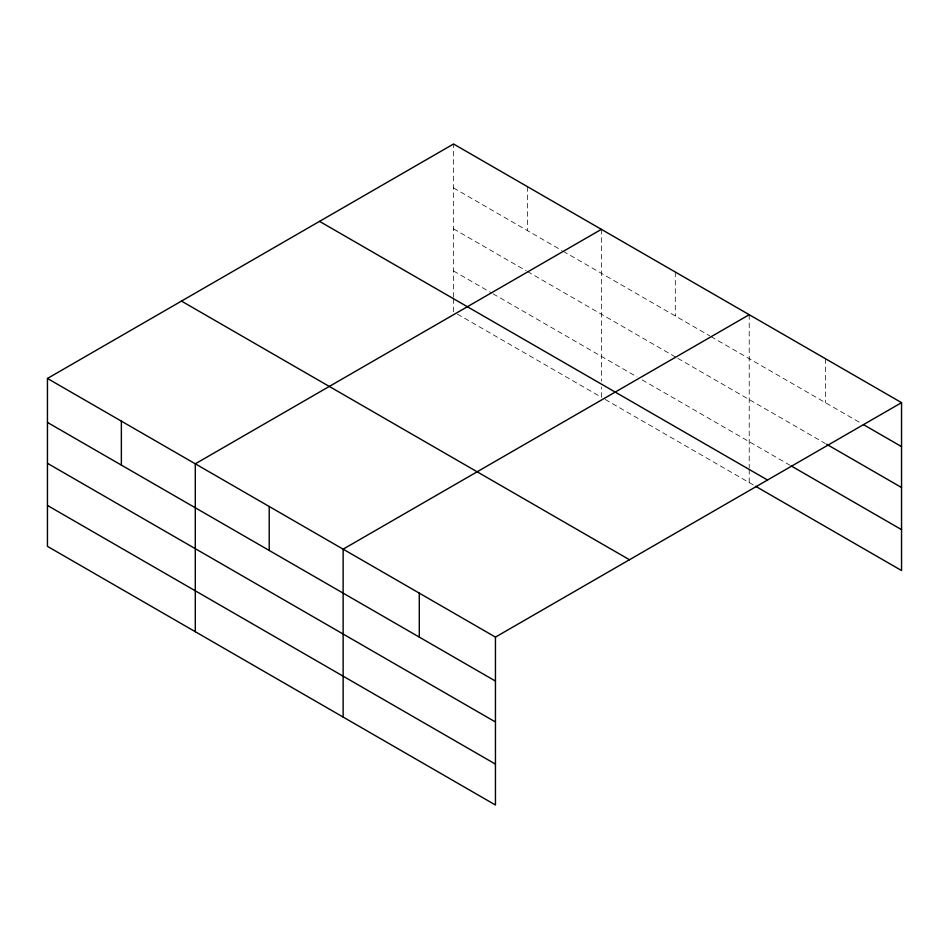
<?xml version="1.0" encoding="UTF-8"?>
<svg xmlns="http://www.w3.org/2000/svg" width="949" height="949" viewBox="0 0 949 949"><rect width="100%" height="100%" fill="white"/><g stroke="black" fill="none" stroke-linecap="round" stroke-linejoin="round"><path stroke-width="0.71" stroke-dasharray="4.75 3.56" d="M453.551 297.286L453.551 143.999M453.551 187.961L561.879 250.512M563.148 251.248L709.722 335.863M710.991 336.598L860.933 423.171M453.551 228.863L526.197 270.797M527.466 271.533L675.308 356.895M677.859 358.366L825.393 443.539M453.551 270.999L491.784 293.075M493.053 293.81L637.076 376.955M642.176 379.897L789.853 465.152M457.371 314.095L601.381 397.251L601.381 387.026M605.213 399.458L754.301 485.532M825.393 358.686L825.393 402.649M749.224 314.712L749.224 467.999M749.224 469.458L749.224 482.602M675.308 272.031L675.308 315.993M601.381 229.35L601.381 381.178M527.466 186.68L527.466 230.643M453.551 298.745L453.551 311.889"/><path stroke-width="1.42" d="M495.449 721.975L495.449 637.111L47.45 378.461L47.45 546.351L495.449 805.001L495.449 721.975L47.45 463.314M755.57 486.268L901.55 570.539L901.55 402.649L453.551 143.999L47.45 378.461M601.381 229.35L195.292 463.812L195.292 631.702M749.224 314.712L343.135 549.163L343.135 717.064M495.449 637.111L901.55 402.649M863.471 424.63L901.55 446.623M826.662 444.274L901.55 487.513M791.122 465.888L901.55 529.649M319.528 221.366L767.539 480.028M181.461 301.082L629.472 559.744M47.45 422.424L495.449 681.074M47.45 505.449L495.449 764.111M419.292 593.137L419.292 637.099M269.208 506.493L269.208 550.456M121.365 421.131L121.365 465.093"/></g></svg>
